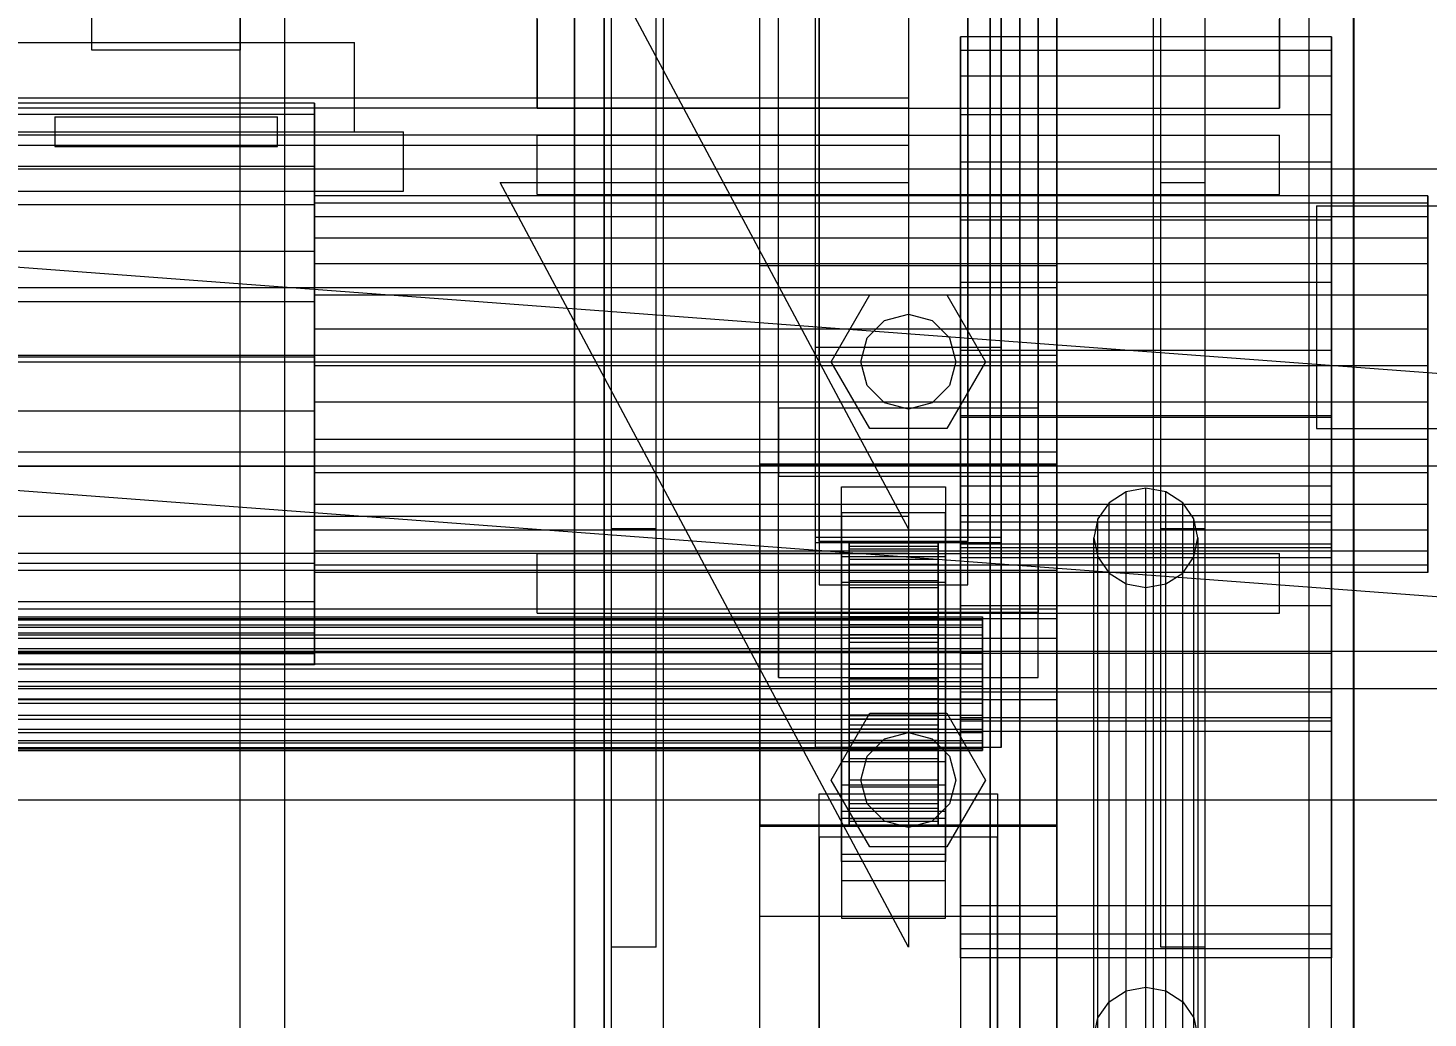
# Model space of a CAD drawing. Header units: millimetres. Extents: x -1970 to 34302, y -65268 to 6837.
# Drawn here: x 311.4 to 500, y -35665.4 to -35532 of the extents above; entities that cross this region are included whole.
import ezdxf

# ---------------------------------------------------------------- set-up
doc = ezdxf.new("R2010")
doc.units = ezdxf.units.MM
for name, color, linetype, lineweight in [('COTAS_O', 1, 'Continuous', 0), ('COTAS_P', 1, 'Continuous', 0), ('frontal_briquetadora', 7, 'Continuous', 0), ('frontal_C01', 7, 'Continuous', 0), ('frontal_C02', 7, 'Continuous', 0), ('frontal_C07', 7, 'Continuous', 0), ('frontal_tolva_provisional', 7, 'Continuous', 0)]:
    doc.layers.add(name, color=color, linetype=linetype, lineweight=lineweight)
doc.dimstyles.new('R19_100', dxfattribs={"dimtxt": 250, "dimasz": 150, "dimexe": 150, "dimexo": 80, "dimgap": 100, "dimtad": 1, "dimtih": 1, "dimtoh": 1, "dimdsep": 46, "dimcen": 0.09, "dimadec": 0, "dimazin": 0, "dimtfac": 1, "dimtdec": 4, "dimtofl": 0, "dimtmove": 0, "dimatfit": 3, "dimfxl": 1, "dimtolj": 1, "dimtzin": 0, "dimarcsym": 0})

# ---------------------------------------------------------------- blocks, each defined once
blk = doc.blocks.new('*D41')
at = {"layer": 'COTAS_O', "color": 0, "lineweight": -2, "transparency": 16777216}
for p, q in [((-1480, -35920), (-1480, -35150)), ((490, -35920), (490, -35150)), ((-1330, -35300), (340, -35300))]:
    blk.add_line(p, q, dxfattribs=at)
at = {"layer": 'COTAS_O', "color": 0, "transparency": 16777216}
for points in [[(-1330, -35275), (-1330, -35325), (-1480, -35300)], [(340, -35275), (340, -35325), (490, -35300)]]:
    blk.add_solid(points, dxfattribs=at)
at = {"layer": 'Defpoints', "color": 0, "transparency": 16777216}
for p in [(490, -35300), (-1480, -36000), (490, -36000)]:
    blk.add_point(p, dxfattribs=at)
blk = doc.blocks.new('*D43')
at = {"layer": 'COTAS_P', "color": 0, "lineweight": -2, "transparency": 16777216}
for p, q in [((-804, -35920), (-804, -35150)), ((804, -35920), (804, -35150)), ((-654, -35300), (654, -35300))]:
    blk.add_line(p, q, dxfattribs=at)
at = {"layer": 'COTAS_P', "color": 0, "transparency": 16777216}
for points in [[(-654, -35275), (-654, -35325), (-804, -35300)], [(654, -35275), (654, -35325), (804, -35300)]]:
    blk.add_solid(points, dxfattribs=at)
at = {"layer": 'Defpoints', "color": 0, "transparency": 16777216}
for p in [(804, -35300), (-804, -36000), (804, -36000)]:
    blk.add_point(p, dxfattribs=at)

msp = doc.modelspace()

# ---------------------------------------------------------------- linework, layer by layer
at = {"layer": 'frontal_briquetadora'}
for p, q in [((340, -35988), (340, -34950)), ((346, -35988), (346, -34950)), ((484, -35988), (484, -34950)), ((490, -35988), (490, -34950)), ((385, -35872.053), (385, -35072.053)), ((445, -35072.053), (445, -35872.053)), ((385, -35075.779), (385, -35875.779)), ((389, -35075.779), (389, -35875.779)), ((441, -35875.779), (441, -35075.779)), ((445, -35875.779), (445, -35075.779)), ((385, -35924.221), (385, -35124.221)), ((389, -35924.221), (389, -35124.221)), ((441, -35124.221), (441, -35924.221)), ((445, -35124.221), (445, -35924.221)), ((385, -35127.947), (385, -35927.947)), ((445, -35927.947), (445, -35127.947))]:
    msp.add_line(p, q, dxfattribs=at)
at = {"layer": 'frontal_C01'}
for p, q in [((390, -35975), (390, -34032.596)), ((397, -35975), (397, -34032.596)), ((463, -35975), (463, -34032.596)), ((470, -35975), (470, -34032.596)), ((390, -35975), (390, -34793.537)), ((397, -35975), (397, -34793.537)), ((463, -35975), (463, -34793.537)), ((470, -35975), (470, -34793.537)), ((417.5, -35575.013), (417.5, -34933.521)), ((442.5, -34933.521), (442.5, -35575.013)), ((417.5, -35600.645), (417.5, -34959.153)), ((442.5, -35600.645), (442.5, -34959.153)), ((410, -35564.015), (410, -35198.763)), ((450, -35198.763), (450, -35564.015)), ((410, -35611.642), (410, -35246.391)), ((450, -35611.642), (450, -35246.391)), ((412.5, -35583.263), (412.5, -35307.023)), ((447.5, -35307.023), (447.5, -35583.263)), ((412.5, -35592.394), (412.5, -35316.154)), ((447.5, -35592.394), (447.5, -35316.154)), ((430, -35491.479), (430, -35541.479)), ((430, -35599.479), (375, -35496.479)), ((390, -35599.479), (390, -35496.479)), ((396, -35599.479), (396, -35496.479)), ((430, -35496.479), (430, -35599.479)), ((464, -35599.479), (464, -35496.479)), ((470, -35599.479), (470, -35496.479)), ((430, -35541.479), (-430, -35541.479)), ((430, -35541.479), (430, -35546.479)), ((430, -35546.479), (-430, -35546.479)), ((380, -35546.479), (480, -35546.479)), ((380, -35554.479), (380, -35546.479)), ((480, -35554.479), (480, -35546.479)), ((380, -35554.479), (480, -35554.479)), ((390, -35554.479), (397, -35554.479)), ((390, -35975), (390, -35554.479)), ((397, -35975), (397, -35554.479)), ((397, -35554.479), (463, -35554.479)), ((463, -35554.479), (470, -35554.479)), ((463, -35975), (463, -35554.479)), ((470, -35975), (470, -35554.479)), ((410, -35611.642), (410, -35564.015)), ((410, -35564.015), (450, -35564.015)), ((410, -35745.484), (410, -35564.015)), ((450, -35564.015), (450, -35611.642)), ((450, -35564.015), (450, -35745.484)), ((-450, -35567.004), (450, -35567.004)), ((419.6, -35576.979), (424.8, -35567.972)), ((424.8, -35567.972), (435.2, -35567.972)), ((435.2, -35567.972), (440.4, -35576.979)), ((450, -35567.004), (450, -35576.135)), ((450, -35567.004), (450, -35605.106)), ((424.457, -35573.779), (426.8, -35571.436)), ((426.8, -35571.436), (430, -35570.579)), ((430, -35570.579), (433.2, -35571.436)), ((433.2, -35571.436), (435.543, -35573.779)), ((423.6, -35576.979), (424.457, -35573.779)), ((435.543, -35573.779), (436.4, -35576.979)), ((417.5, -35600.645), (417.5, -35575.013)), ((417.5, -35575.013), (442.5, -35575.013)), ((442.5, -35575.013), (442.5, -35600.645)), ((450, -35576.135), (-450, -35576.135)), ((-450, -35576.978), (450, -35576.978)), ((424.8, -35585.985), (419.6, -35576.979)), ((424.457, -35580.179), (423.6, -35576.979)), ((440.4, -35576.979), (435.2, -35585.985)), ((436.4, -35576.979), (435.543, -35580.179)), ((450, -35614.237), (450, -35576.135)), ((450, -35576.978), (450, -35589.153)), ((450, -35576.978), (450, -35610.318)), ((426.8, -35582.521), (424.457, -35580.179)), ((435.543, -35580.179), (433.2, -35582.521)), ((447.5, -35583.263), (412.5, -35583.263)), ((412.5, -35583.263), (412.5, -35592.394)), ((430, -35583.379), (426.8, -35582.521)), ((433.2, -35582.521), (430, -35583.379)), ((447.5, -35592.394), (447.5, -35583.263)), ((435.2, -35585.985), (424.8, -35585.985)), ((450, -35589.153), (-450, -35589.153)), ((450, -35622.493), (450, -35589.153)), ((412.5, -35592.394), (447.5, -35592.394)), ((396, -35599.479), (390, -35599.479)), ((470, -35599.479), (464, -35599.479)), ((442.5, -35600.645), (417.5, -35600.645)), ((450, -35605.106), (-450, -35605.106)), ((450, -35614.237), (450, -35605.106)), ((450, -35610.318), (-450, -35610.318)), ((450, -35611.642), (410, -35611.642)), ((410, -35793.112), (410, -35611.642)), ((450, -35622.493), (450, -35610.318)), ((450, -35793.112), (450, -35611.642)), ((-450, -35614.237), (450, -35614.237)), ((-450, -35622.493), (450, -35622.493))]:
    msp.add_line(p, q, dxfattribs=at)
at = {"layer": 'frontal_C02'}
for p, q in [((390, -35975), (390, -33576.746)), ((397, -35975), (397, -33576.746)), ((463, -35975), (463, -33576.746)), ((470, -35975), (470, -33576.746)), ((390, -35975), (390, -34072.136)), ((397, -35975), (397, -34072.136)), ((463, -35975), (463, -34072.136)), ((470, -35975), (470, -34072.136)), ((390, -35975), (390, -34861.253)), ((397, -35975), (397, -34861.253)), ((463, -35975), (463, -34861.253)), ((470, -35975), (470, -34861.253)), ((417.5, -35601.333), (417.5, -35132.029)), ((442.5, -35132.029), (442.5, -35601.333)), ((417.5, -35628.97), (417.5, -35159.666)), ((442.5, -35628.97), (442.5, -35159.666)), ((410, -35590.878), (410, -35303.277)), ((450, -35303.277), (450, -35590.878)), ((410, -35639.425), (410, -35351.825)), ((450, -35639.425), (450, -35351.825)), ((418, -35601.188), (418, -35450.491)), ((438, -35450.491), (438, -35601.188)), ((418, -35456.337), (418, -35607.033)), ((438, -35607.033), (438, -35456.337)), ((410, -35651.688), (410, -35477.439)), ((450, -35477.439), (450, -35651.688)), ((412.5, -35610.767), (412.5, -35492.182)), ((447.5, -35492.182), (447.5, -35610.767)), ((412.5, -35619.535), (412.5, -35500.95)), ((447.5, -35619.535), (447.5, -35500.95)), ((380, -35542.837), (380, -35505.776)), ((480, -35505.776), (480, -35542.837)), ((410, -35689.941), (410, -35515.692)), ((450, -35689.941), (450, -35515.692)), ((380, -35530.837), (380, -35542.837)), ((480, -35542.837), (480, -35530.837)), ((437, -35538.504), (437, -35533.217)), ((437, -35533.217), (437, -35535.052)), ((487, -35533.217), (437, -35533.217)), ((487, -35535.052), (487, -35533.217)), ((487, -35533.217), (487, -35538.504)), ((437, -35535.052), (437, -35543.73)), ((487, -35535.052), (437, -35535.052)), ((487, -35543.73), (487, -35535.052)), ((437, -35550.108), (437, -35538.504)), ((487, -35538.504), (437, -35538.504)), ((487, -35538.504), (487, -35550.108)), ((430, -35542.837), (-430, -35542.837)), ((350, -35542.175), (-350, -35542.175)), ((350, -35543.659), (-350, -35543.659)), ((350, -35543.659), (350, -35542.175)), ((350, -35542.175), (350, -35546.45)), ((350, -35550.676), (350, -35543.659)), ((380, -35542.837), (480, -35542.837)), ((430, -35542.837), (430, -35547.837)), ((437, -35543.73), (437, -35557.93)), ((487, -35543.73), (437, -35543.73)), ((487, -35557.93), (487, -35543.73)), ((350, -35546.45), (-350, -35546.45)), ((350, -35546.45), (350, -35555.832)), ((430, -35547.837), (-430, -35547.837)), ((430, -35547.837), (430, -35597.837)), ((350, -35550.676), (-350, -35550.676)), ((350, -35562.156), (350, -35550.676)), ((437, -35566.264), (437, -35550.108)), ((487, -35550.108), (437, -35550.108)), ((487, -35550.108), (487, -35566.264)), ((430, -35655.837), (375, -35552.837)), ((375, -35552.837), (430, -35552.837)), ((390, -35655.837), (390, -35552.837)), ((390, -35552.837), (396, -35552.837)), ((396, -35655.837), (396, -35552.837)), ((430, -35552.837), (430, -35655.837)), ((464, -35655.837), (464, -35552.837)), ((464, -35552.837), (470, -35552.837)), ((470, -35655.837), (470, -35552.837)), ((350, -35557.486), (350, -35554.618)), ((350, -35554.618), (350, -35555.613)), ((500, -35554.618), (350, -35554.618)), ((500, -35555.613), (500, -35554.618)), ((500, -35554.618), (500, -35557.486)), ((350, -35555.832), (-350, -35555.832)), ((350, -35555.613), (350, -35560.322)), ((500, -35555.613), (350, -35555.613)), ((350, -35555.832), (350, -35568.894)), ((500, -35560.322), (500, -35555.613)), ((350, -35563.782), (350, -35557.486)), ((500, -35557.486), (350, -35557.486)), ((437, -35557.93), (437, -35575.49)), ((487, -35557.93), (437, -35557.93)), ((487, -35575.49), (487, -35557.93)), ((500, -35557.486), (500, -35563.782)), ((350, -35560.322), (350, -35568.026)), ((500, -35560.322), (350, -35560.322)), ((500, -35568.026), (500, -35560.322)), ((350, -35562.156), (-350, -35562.156)), ((350, -35576.354), (350, -35562.156)), ((350, -35572.547), (350, -35563.782)), ((500, -35563.782), (350, -35563.782)), ((500, -35563.782), (500, -35572.547)), ((437, -35584.51), (437, -35566.264)), ((437, -35566.264), (487, -35566.264)), ((487, -35566.264), (487, -35584.51)), ((350, -35568.026), (350, -35577.553)), ((500, -35568.026), (350, -35568.026)), ((500, -35577.553), (500, -35568.026)), ((-350, -35568.894), (350, -35568.894)), ((350, -35568.894), (350, -35583.646)), ((350, -35582.447), (350, -35572.547)), ((350, -35572.547), (500, -35572.547)), ((500, -35572.547), (500, -35582.447)), ((437, -35575.49), (437, -35593.736)), ((487, -35575.49), (437, -35575.49)), ((487, -35593.736), (487, -35575.49)), ((350, -35576.354), (-350, -35576.354)), ((350, -35591.106), (350, -35576.354)), ((350, -35577.553), (350, -35587.453)), ((500, -35577.553), (350, -35577.553)), ((500, -35587.453), (500, -35577.553)), ((350, -35591.974), (350, -35582.447)), ((500, -35582.447), (350, -35582.447)), ((500, -35582.447), (500, -35591.974)), ((350, -35583.646), (-350, -35583.646)), ((350, -35583.646), (350, -35597.844)), ((437, -35657.312), (437, -35584.245)), ((437, -35584.245), (487, -35584.245)), ((437, -35598.59), (437, -35584.245)), ((437, -35602.07), (437, -35584.51)), ((487, -35584.51), (437, -35584.51)), ((487, -35584.245), (487, -35657.312)), ((487, -35584.245), (487, -35598.59)), ((487, -35584.51), (487, -35602.07)), ((350, -35587.453), (350, -35596.218)), ((500, -35587.453), (350, -35587.453)), ((500, -35596.218), (500, -35587.453)), ((450, -35590.77), (410, -35590.77)), ((410, -35590.77), (410, -35639.533)), ((410, -35722.94), (410, -35590.77)), ((410, -35639.425), (410, -35590.878)), ((410, -35590.878), (450, -35590.878)), ((450, -35639.533), (450, -35590.77)), ((450, -35590.77), (450, -35722.94)), ((450, -35590.878), (450, -35639.425)), ((350, -35591.106), (-350, -35591.106)), ((350, -35604.168), (350, -35591.106)), ((350, -35599.678), (350, -35591.974)), ((500, -35591.974), (350, -35591.974)), ((500, -35591.974), (500, -35599.678)), ((421, -35597.362), (421, -35593.855)), ((421, -35593.855), (435, -35593.855)), ((421, -35634.021), (421, -35593.855)), ((435, -35593.855), (435, -35597.362)), ((435, -35593.855), (435, -35634.021)), ((437, -35593.736), (437, -35609.892)), ((487, -35593.736), (437, -35593.736)), ((459.321, -35594.533), (457.05, -35595.984)), ((462, -35594.023), (459.321, -35594.533)), ((459.321, -35661.754), (459.321, -35594.533)), ((464.679, -35594.533), (462, -35594.023)), ((462, -35661.244), (462, -35594.023)), ((466.95, -35595.984), (464.679, -35594.533)), ((464.679, -35661.754), (464.679, -35594.533)), ((487, -35609.892), (487, -35593.736)), ((350, -35596.218), (350, -35602.514)), ((500, -35596.218), (350, -35596.218)), ((457.05, -35595.984), (455.533, -35598.156)), ((457.05, -35663.205), (457.05, -35595.984)), ((468.467, -35598.156), (466.95, -35595.984)), ((466.95, -35663.205), (466.95, -35595.984)), ((500, -35602.514), (500, -35596.218)), ((430, -35597.837), (-430, -35597.837)), ((350, -35597.844), (-350, -35597.844)), ((350, -35597.844), (350, -35609.324)), ((435, -35597.362), (421, -35597.362)), ((421, -35597.362), (421, -35637.528)), ((430, -35597.837), (430, -35602.837)), ((435, -35637.528), (435, -35597.362)), ((437, -35650.295), (437, -35597.688)), ((437, -35597.688), (487, -35597.688)), ((437, -35603.426), (437, -35597.688)), ((455.533, -35598.156), (455, -35600.718)), ((455.533, -35665.377), (455.533, -35598.156)), ((469, -35600.718), (468.467, -35598.156)), ((468.467, -35665.377), (468.467, -35598.156)), ((487, -35597.688), (487, -35650.295)), ((487, -35597.688), (487, -35603.426)), ((350, -35604.387), (350, -35599.678)), ((500, -35599.678), (350, -35599.678)), ((487, -35598.59), (437, -35598.59)), ((437, -35598.59), (437, -35671.657)), ((487, -35671.657), (487, -35598.59)), ((500, -35599.678), (500, -35604.387)), ((417.5, -35628.97), (417.5, -35601.333)), ((417.5, -35601.333), (442.5, -35601.333)), ((438, -35601.188), (418, -35601.188)), ((418, -35601.188), (418, -35607.033)), ((422, -35611.373), (422, -35601.38)), ((422, -35601.38), (422, -35601.855)), ((422, -35601.38), (434, -35601.38)), ((422, -35602.198), (422, -35601.38)), ((422, -35611.599), (422, -35601.855)), ((422, -35601.855), (422, -35603.593)), ((422, -35601.855), (434, -35601.855)), ((422, -35611.761), (422, -35602.198)), ((422, -35602.198), (434, -35602.198)), ((422, -35604.254), (422, -35602.198)), ((434, -35601.855), (434, -35601.38)), ((434, -35601.38), (434, -35611.373)), ((434, -35601.38), (434, -35602.198)), ((434, -35603.593), (434, -35601.855)), ((434, -35601.855), (434, -35611.599)), ((434, -35602.198), (434, -35611.761)), ((434, -35602.198), (434, -35604.254)), ((437, -35654.121), (437, -35601.513)), ((437, -35601.513), (487, -35601.513)), ((437, -35625.421), (437, -35601.513)), ((437, -35616.27), (437, -35602.07)), ((487, -35602.07), (437, -35602.07)), ((438, -35607.033), (438, -35601.188)), ((442.5, -35601.333), (442.5, -35628.97)), ((455, -35600.718), (455.533, -35603.279)), ((455, -35667.939), (455, -35600.718)), ((468.467, -35603.279), (469, -35600.718)), ((469, -35600.718), (469, -35667.939)), ((487, -35601.513), (487, -35654.121)), ((487, -35601.513), (487, -35625.421)), ((487, -35602.07), (487, -35616.27)), ((430, -35602.837), (-430, -35602.837)), ((350, -35602.514), (350, -35605.382)), ((500, -35602.514), (350, -35602.514)), ((380, -35602.837), (480, -35602.837)), ((380, -35610.837), (380, -35602.837)), ((421, -35606.715), (421, -35603.208)), ((421, -35603.208), (435, -35603.208)), ((421, -35643.374), (421, -35603.208)), ((422, -35612.422), (422, -35603.593)), ((422, -35603.593), (422, -35606.474)), ((422, -35603.593), (434, -35603.593)), ((434, -35606.474), (434, -35603.593)), ((434, -35603.593), (434, -35612.422)), ((435, -35603.208), (435, -35606.715)), ((435, -35603.208), (435, -35643.374)), ((487, -35603.426), (437, -35603.426)), ((437, -35603.426), (437, -35656.033)), ((455.533, -35603.279), (457.05, -35605.451)), ((455.533, -35670.5), (455.533, -35603.279)), ((466.95, -35605.451), (468.467, -35603.279)), ((468.467, -35670.5), (468.467, -35603.279)), ((480, -35610.837), (480, -35602.837)), ((487, -35656.033), (487, -35603.426)), ((500, -35605.382), (500, -35602.514)), ((350, -35604.168), (-350, -35604.168)), ((350, -35613.55), (350, -35604.168)), ((350, -35605.382), (350, -35604.387)), ((500, -35604.387), (350, -35604.387)), ((500, -35605.382), (350, -35605.382)), ((422, -35612.735), (422, -35604.254)), ((422, -35604.254), (434, -35604.254)), ((422, -35607.409), (422, -35604.254)), ((434, -35604.254), (434, -35612.735)), ((434, -35604.254), (434, -35607.409)), ((457.05, -35605.451), (459.321, -35606.902)), ((457.05, -35672.672), (457.05, -35605.451)), ((464.679, -35606.902), (466.95, -35605.451)), ((466.95, -35672.672), (466.95, -35605.451)), ((500, -35604.387), (500, -35605.382)), ((418, -35607.033), (438, -35607.033)), ((435, -35606.715), (421, -35606.715)), ((421, -35606.715), (421, -35646.881)), ((422, -35613.787), (422, -35606.474)), ((422, -35606.474), (422, -35610.301)), ((422, -35606.474), (434, -35606.474)), ((422, -35614.229), (422, -35607.409)), ((422, -35607.409), (434, -35607.409)), ((422, -35611.446), (422, -35607.409)), ((434, -35610.301), (434, -35606.474)), ((434, -35606.474), (434, -35613.787)), ((434, -35607.409), (434, -35614.229)), ((434, -35607.409), (434, -35611.446)), ((435, -35646.881), (435, -35606.715)), ((459.321, -35606.902), (462, -35607.412)), ((459.321, -35674.123), (459.321, -35606.902)), ((462, -35607.412), (464.679, -35606.902)), ((462, -35674.633), (462, -35607.412)), ((464.679, -35674.123), (464.679, -35606.902)), ((350, -35609.324), (-350, -35609.324)), ((350, -35609.324), (350, -35616.341)), ((-440, -35611.373), (440, -35611.373)), ((-440, -35611.599), (440, -35611.599)), ((380, -35610.837), (480, -35610.837)), ((390, -35610.837), (397, -35610.837)), ((390, -35975), (390, -35610.837)), ((397, -35975), (397, -35610.837)), ((397, -35610.837), (463, -35610.837)), ((447.5, -35610.767), (412.5, -35610.767)), ((412.5, -35610.767), (412.5, -35619.535)), ((422, -35615.6), (422, -35610.301)), ((422, -35610.301), (422, -35614.815)), ((422, -35610.301), (434, -35610.301)), ((422, -35611.599), (422, -35611.373)), ((434, -35611.373), (422, -35611.373)), ((422, -35611.373), (422, -35611.761)), ((422, -35616.142), (422, -35611.446)), ((422, -35611.446), (434, -35611.446)), ((422, -35616.092), (422, -35611.446)), ((422, -35612.422), (422, -35611.599)), ((434, -35611.599), (422, -35611.599)), ((434, -35614.815), (434, -35610.301)), ((434, -35610.301), (434, -35615.6)), ((434, -35611.373), (434, -35611.599)), ((434, -35611.761), (434, -35611.373)), ((434, -35611.446), (434, -35616.142)), ((434, -35611.446), (434, -35616.092)), ((434, -35611.599), (434, -35612.422)), ((437, -35609.892), (437, -35621.496)), ((487, -35609.892), (437, -35609.892)), ((440, -35611.599), (440, -35611.373)), ((440, -35611.373), (440, -35611.761)), ((440, -35612.422), (440, -35611.599)), ((447.5, -35619.535), (447.5, -35610.767)), ((463, -35610.837), (470, -35610.837)), ((463, -35975), (463, -35610.837)), ((470, -35975), (470, -35610.837)), ((487, -35621.496), (487, -35609.892)), ((-440, -35611.761), (440, -35611.761)), ((-440, -35612.422), (440, -35612.422)), ((-440, -35612.735), (440, -35612.735)), ((350, -35613.55), (-350, -35613.55)), ((350, -35617.825), (350, -35613.55)), ((434, -35611.761), (422, -35611.761)), ((422, -35611.761), (422, -35612.735)), ((422, -35613.787), (422, -35612.422)), ((434, -35612.422), (422, -35612.422)), ((434, -35612.735), (422, -35612.735)), ((422, -35612.735), (422, -35614.229)), ((434, -35612.735), (434, -35611.761)), ((434, -35612.422), (434, -35613.787)), ((434, -35614.229), (434, -35612.735)), ((440, -35611.761), (440, -35612.735)), ((440, -35613.787), (440, -35612.422)), ((440, -35612.735), (440, -35614.229)), ((-440, -35613.787), (440, -35613.787)), ((-440, -35614.229), (440, -35614.229)), ((422, -35615.6), (422, -35613.787)), ((434, -35613.787), (422, -35613.787)), ((434, -35614.229), (422, -35614.229)), ((422, -35614.229), (422, -35616.142)), ((422, -35614.815), (422, -35617.738)), ((434, -35614.815), (422, -35614.815)), ((422, -35614.815), (422, -35619.707)), ((434, -35613.787), (434, -35615.6)), ((434, -35616.142), (434, -35614.229)), ((434, -35617.738), (434, -35614.815)), ((434, -35619.707), (434, -35614.815)), ((440, -35615.6), (440, -35613.787)), ((440, -35614.229), (440, -35616.142)), ((-440, -35615.6), (440, -35615.6)), ((-440, -35616.142), (440, -35616.142)), ((350, -35616.341), (-350, -35616.341)), ((350, -35616.341), (350, -35617.825)), ((422, -35617.738), (422, -35615.6)), ((434, -35615.6), (422, -35615.6)), ((422, -35618.343), (422, -35616.092)), ((422, -35616.092), (434, -35616.092)), ((422, -35621.029), (422, -35616.092)), ((434, -35616.142), (422, -35616.142)), ((422, -35616.142), (422, -35618.343)), ((434, -35615.6), (434, -35617.738)), ((434, -35616.092), (434, -35618.343)), ((434, -35616.092), (434, -35621.029)), ((434, -35618.343), (434, -35616.142)), ((437, -35624.948), (437, -35616.27)), ((487, -35616.27), (437, -35616.27)), ((440, -35617.738), (440, -35615.6)), ((440, -35616.142), (440, -35618.343)), ((487, -35616.27), (487, -35624.948)), ((440, -35617.738), (-440, -35617.738)), ((-440, -35618.343), (440, -35618.343)), ((350, -35617.825), (-350, -35617.825)), ((422, -35617.738), (434, -35617.738)), ((422, -35620.055), (422, -35617.738)), ((434, -35618.343), (422, -35618.343)), ((422, -35618.343), (422, -35620.681)), ((434, -35617.738), (434, -35620.055)), ((434, -35620.681), (434, -35618.343)), ((440, -35620.055), (440, -35617.738)), ((440, -35618.343), (440, -35620.681)), ((-440, -35620.055), (440, -35620.055)), ((-440, -35620.681), (440, -35620.681)), ((412.5, -35619.535), (447.5, -35619.535)), ((422, -35620.055), (422, -35619.707)), ((422, -35619.707), (422, -35624.644)), ((422, -35619.707), (434, -35619.707)), ((422, -35622.394), (422, -35620.055)), ((434, -35620.055), (422, -35620.055)), ((422, -35620.681), (422, -35621.029)), ((434, -35620.681), (422, -35620.681)), ((422, -35620.681), (422, -35622.998)), ((422, -35621.029), (434, -35621.029)), ((422, -35625.921), (422, -35621.029)), ((434, -35624.644), (434, -35619.707)), ((434, -35619.707), (434, -35620.055)), ((434, -35620.055), (434, -35622.394)), ((434, -35621.029), (434, -35620.681)), ((434, -35622.998), (434, -35620.681)), ((434, -35621.029), (434, -35625.921)), ((440, -35622.394), (440, -35620.055)), ((440, -35620.681), (440, -35622.998)), ((-440, -35622.394), (440, -35622.394)), ((-440, -35622.998), (440, -35622.998)), ((422, -35624.594), (422, -35622.394)), ((422, -35622.394), (422, -35624.644)), ((434, -35622.394), (422, -35622.394)), ((422, -35622.998), (422, -35625.921)), ((434, -35622.998), (422, -35622.998)), ((422, -35622.998), (422, -35625.136)), ((434, -35624.644), (434, -35622.394)), ((434, -35622.394), (434, -35624.594)), ((434, -35625.921), (434, -35622.998)), ((434, -35625.136), (434, -35622.998)), ((437, -35621.496), (437, -35626.783)), ((487, -35621.496), (437, -35621.496)), ((440, -35624.594), (440, -35622.394)), ((440, -35622.998), (440, -35625.136)), ((487, -35626.783), (487, -35621.496)), ((-440, -35624.594), (440, -35624.594)), ((419.6, -35633.337), (424.8, -35624.33)), ((422, -35626.507), (422, -35624.594)), ((422, -35624.594), (422, -35629.29)), ((434, -35624.594), (422, -35624.594)), ((422, -35624.644), (422, -35629.29)), ((422, -35624.644), (434, -35624.644)), ((424.8, -35624.33), (435.2, -35624.33)), ((434, -35629.29), (434, -35624.594)), ((434, -35624.594), (434, -35626.507)), ((434, -35629.29), (434, -35624.644)), ((435.2, -35624.33), (440.4, -35633.337)), ((440, -35626.507), (440, -35624.594)), ((-440, -35625.136), (440, -35625.136)), ((-440, -35626.507), (440, -35626.507)), ((422, -35625.136), (422, -35630.435)), ((434, -35625.136), (422, -35625.136)), ((422, -35625.136), (422, -35626.95)), ((422, -35625.921), (434, -35625.921)), ((422, -35630.435), (422, -35625.921)), ((422, -35628.001), (422, -35626.507)), ((422, -35626.507), (422, -35633.328)), ((434, -35626.507), (422, -35626.507)), ((434, -35630.435), (434, -35625.136)), ((434, -35626.95), (434, -35625.136)), ((434, -35625.921), (434, -35630.435)), ((434, -35633.328), (434, -35626.507)), ((434, -35626.507), (434, -35628.001)), ((437, -35626.783), (437, -35624.948)), ((487, -35624.948), (437, -35624.948)), ((487, -35625.421), (437, -35625.421)), ((437, -35625.421), (437, -35678.029)), ((487, -35626.783), (437, -35626.783)), ((440, -35625.136), (440, -35626.95)), ((440, -35628.001), (440, -35626.507)), ((487, -35624.948), (487, -35626.783)), ((487, -35678.029), (487, -35625.421)), ((-440, -35626.95), (440, -35626.95)), ((-440, -35628.001), (440, -35628.001)), ((-440, -35628.314), (440, -35628.314)), ((422, -35626.95), (422, -35634.262)), ((434, -35626.95), (422, -35626.95)), ((422, -35626.95), (422, -35628.314)), ((422, -35628.975), (422, -35628.001)), ((422, -35628.001), (422, -35636.482)), ((434, -35628.001), (422, -35628.001)), ((422, -35628.314), (422, -35637.143)), ((434, -35628.314), (422, -35628.314)), ((422, -35628.314), (422, -35629.137)), ((424.457, -35630.137), (426.8, -35627.794)), ((426.8, -35627.794), (430, -35626.937)), ((430, -35626.937), (433.2, -35627.794)), ((433.2, -35627.794), (435.543, -35630.137)), ((434, -35634.262), (434, -35626.95)), ((434, -35628.314), (434, -35626.95)), ((434, -35636.482), (434, -35628.001)), ((434, -35628.001), (434, -35628.975)), ((434, -35637.143), (434, -35628.314)), ((434, -35629.137), (434, -35628.314)), ((440, -35626.95), (440, -35628.314)), ((440, -35628.975), (440, -35628.001)), ((440, -35628.314), (440, -35629.137)), ((-440, -35628.975), (440, -35628.975)), ((-440, -35629.137), (440, -35629.137)), ((-440, -35629.363), (440, -35629.363)), ((442.5, -35628.97), (417.5, -35628.97)), ((422, -35629.363), (422, -35628.975)), ((422, -35628.975), (422, -35638.538)), ((434, -35628.975), (422, -35628.975)), ((422, -35629.137), (422, -35638.881)), ((434, -35629.137), (422, -35629.137)), ((422, -35629.137), (422, -35629.363)), ((422, -35629.29), (422, -35633.328)), ((422, -35629.29), (434, -35629.29)), ((422, -35629.363), (422, -35639.357)), ((434, -35629.363), (422, -35629.363)), ((422, -35630.435), (434, -35630.435)), ((422, -35634.262), (422, -35630.435)), ((423.6, -35633.337), (424.457, -35630.137)), ((434, -35638.538), (434, -35628.975)), ((434, -35628.975), (434, -35629.363)), ((434, -35638.881), (434, -35629.137)), ((434, -35629.363), (434, -35629.137)), ((434, -35633.328), (434, -35629.29)), ((434, -35639.357), (434, -35629.363)), ((434, -35630.435), (434, -35634.262)), ((435.543, -35630.137), (436.4, -35633.337)), ((440, -35629.363), (440, -35628.975)), ((440, -35629.137), (440, -35629.363)), ((421, -35644.304), (421, -35630.86)), ((421, -35630.86), (435, -35630.86)), ((421, -35638.511), (421, -35630.86)), ((435, -35630.86), (435, -35644.304)), ((435, -35630.86), (435, -35638.511)), ((424.8, -35642.343), (419.6, -35633.337)), ((435, -35634.021), (421, -35634.021)), ((421, -35634.021), (421, -35637.528)), ((422, -35633.328), (422, -35636.482)), ((422, -35633.328), (434, -35633.328)), ((422, -35634.262), (434, -35634.262)), ((422, -35637.143), (422, -35634.262)), ((424.457, -35636.537), (423.6, -35633.337)), ((434, -35636.482), (434, -35633.328)), ((434, -35634.262), (434, -35637.143)), ((435, -35637.528), (435, -35634.021)), ((440.4, -35633.337), (435.2, -35642.343)), ((436.4, -35633.337), (435.543, -35636.537)), ((418, -35641.026), (418, -35635.181)), ((418, -35635.181), (442, -35635.181)), ((418, -35672.017), (418, -35635.181)), ((442, -35635.181), (442, -35641.026)), ((442, -35635.181), (442, -35672.017)), ((421, -35637.528), (435, -35637.528)), ((422, -35636.482), (422, -35638.538)), ((422, -35636.482), (434, -35636.482)), ((422, -35637.143), (434, -35637.143)), ((422, -35638.881), (422, -35637.143)), ((426.8, -35638.879), (424.457, -35636.537)), ((435.543, -35636.537), (433.2, -35638.879)), ((434, -35638.538), (434, -35636.482)), ((434, -35637.143), (434, -35638.881)), ((450, -35639.425), (410, -35639.425)), ((410, -35639.533), (450, -35639.533)), ((410, -35771.703), (410, -35639.533)), ((435, -35638.511), (421, -35638.511)), ((421, -35638.511), (421, -35651.955)), ((422, -35638.538), (422, -35639.357)), ((422, -35638.538), (434, -35638.538)), ((422, -35638.881), (434, -35638.881)), ((422, -35639.357), (422, -35638.881)), ((422, -35639.357), (434, -35639.357)), ((430, -35639.737), (426.8, -35638.879)), ((433.2, -35638.879), (430, -35639.737)), ((434, -35639.357), (434, -35638.538)), ((434, -35638.881), (434, -35639.357)), ((435, -35651.955), (435, -35638.511)), ((450, -35771.703), (450, -35639.533)), ((442, -35641.026), (418, -35641.026)), ((418, -35641.026), (418, -35677.862)), ((442, -35677.862), (442, -35641.026)), ((435, -35643.374), (421, -35643.374)), ((421, -35643.374), (421, -35646.881)), ((435.2, -35642.343), (424.8, -35642.343)), ((435, -35646.881), (435, -35643.374)), ((435, -35644.304), (421, -35644.304)), ((421, -35644.304), (421, -35651.955)), ((435, -35651.955), (435, -35644.304)), ((421, -35646.881), (435, -35646.881)), ((487, -35650.295), (437, -35650.295)), ((437, -35650.295), (437, -35656.033)), ((487, -35656.033), (487, -35650.295)), ((410, -35689.941), (410, -35651.688)), ((410, -35651.688), (450, -35651.688)), ((421, -35651.955), (435, -35651.955)), ((450, -35651.688), (450, -35689.941)), ((487, -35654.121), (437, -35654.121)), ((437, -35654.121), (437, -35678.029)), ((487, -35678.029), (487, -35654.121)), ((396, -35655.837), (390, -35655.837)), ((437, -35656.033), (487, -35656.033)), ((470, -35655.837), (464, -35655.837)), ((487, -35657.312), (437, -35657.312)), ((437, -35657.312), (437, -35671.657)), ((487, -35671.657), (487, -35657.312)), ((457.05, -35663.205), (459.321, -35661.754)), ((459.321, -35661.754), (462, -35661.244)), ((462, -35661.244), (464.679, -35661.754)), ((464.679, -35661.754), (466.95, -35663.205)), ((455.533, -35665.377), (457.05, -35663.205)), ((466.95, -35663.205), (468.467, -35665.377)), ((455, -35667.939), (455.533, -35665.377)), ((468.467, -35665.377), (469, -35667.939))]:
    msp.add_line(p, q, dxfattribs=at)
at = {"layer": 'frontal_C07'}
for p, q in [((390, -35975), (390, -35158.648)), ((397, -35975), (397, -35158.648)), ((463, -35975), (463, -35158.648)), ((470, -35975), (470, -35158.648)), ((390, -35975), (390, -35283.361)), ((397, -35975), (397, -35283.361)), ((463, -35975), (463, -35283.361)), ((470, -35975), (470, -35283.361)), ((390, -35975), (390, -35367.405)), ((397, -35975), (397, -35367.405)), ((463, -35975), (463, -35367.405)), ((470, -35975), (470, -35367.405))]:
    msp.add_line(p, q, dxfattribs=at)
at = {"layer": 'frontal_tolva_provisional'}
for p, q in [((320, -35535), (320, -35511)), ((340, -35511), (340, -35535)), ((304.6, -35534), (355.4, -35534)), ((355.4, -35546), (355.4, -35534)), ((340, -35535), (320, -35535)), ((315, -35544), (345, -35544)), ((315, -35544), (315, -35548)), ((345, -35548), (345, -35544)), ((298, -35546), (362, -35546)), ((304.6, -35546), (355.4, -35546)), ((362, -35554), (362, -35546)), ((315, -35548), (345, -35548)), ((200, -35551), (1400, -35551)), ((298, -35554), (362, -35554)), ((201.122, -35556.042), (1401.122, -35646.042)), ((485, -35556), (555, -35556)), ((485, -35556), (485, -35586)), ((198.878, -35585.958), (1398.878, -35675.958)), ((485, -35586), (555, -35586)), ((200, -35591), (1400, -35591)), ((-1000, -35616), (1500, -35616)), ((-1000, -35621), (1500, -35621)), ((200, -35636), (1400, -35636))]:
    msp.add_line(p, q, dxfattribs=at)

# ---------------------------------------------------------------- dimensions: what is measured, and where the dimension line sits
at = {"layer": 'COTAS_O'}
dim = msp.add_aligned_dim(p1=(-1480, -36000), p2=(490, -36000), distance=700, text='<> O', dimstyle='R19_100', dxfattribs=at)
dim.commit()
dim.dimension.update_dxf_attribs({"geometry": '*D41', "text_midpoint": (-495, -35300)})
at = {"layer": 'COTAS_P'}
dim = msp.add_aligned_dim(p1=(-804, -36000), p2=(804, -36000), distance=700, text='<> P', dimstyle='R19_100', dxfattribs=at)
dim.commit()
dim.dimension.update_dxf_attribs({"geometry": '*D43', "text_midpoint": (0, -35300)})

doc.saveas('drawing.dxf')
